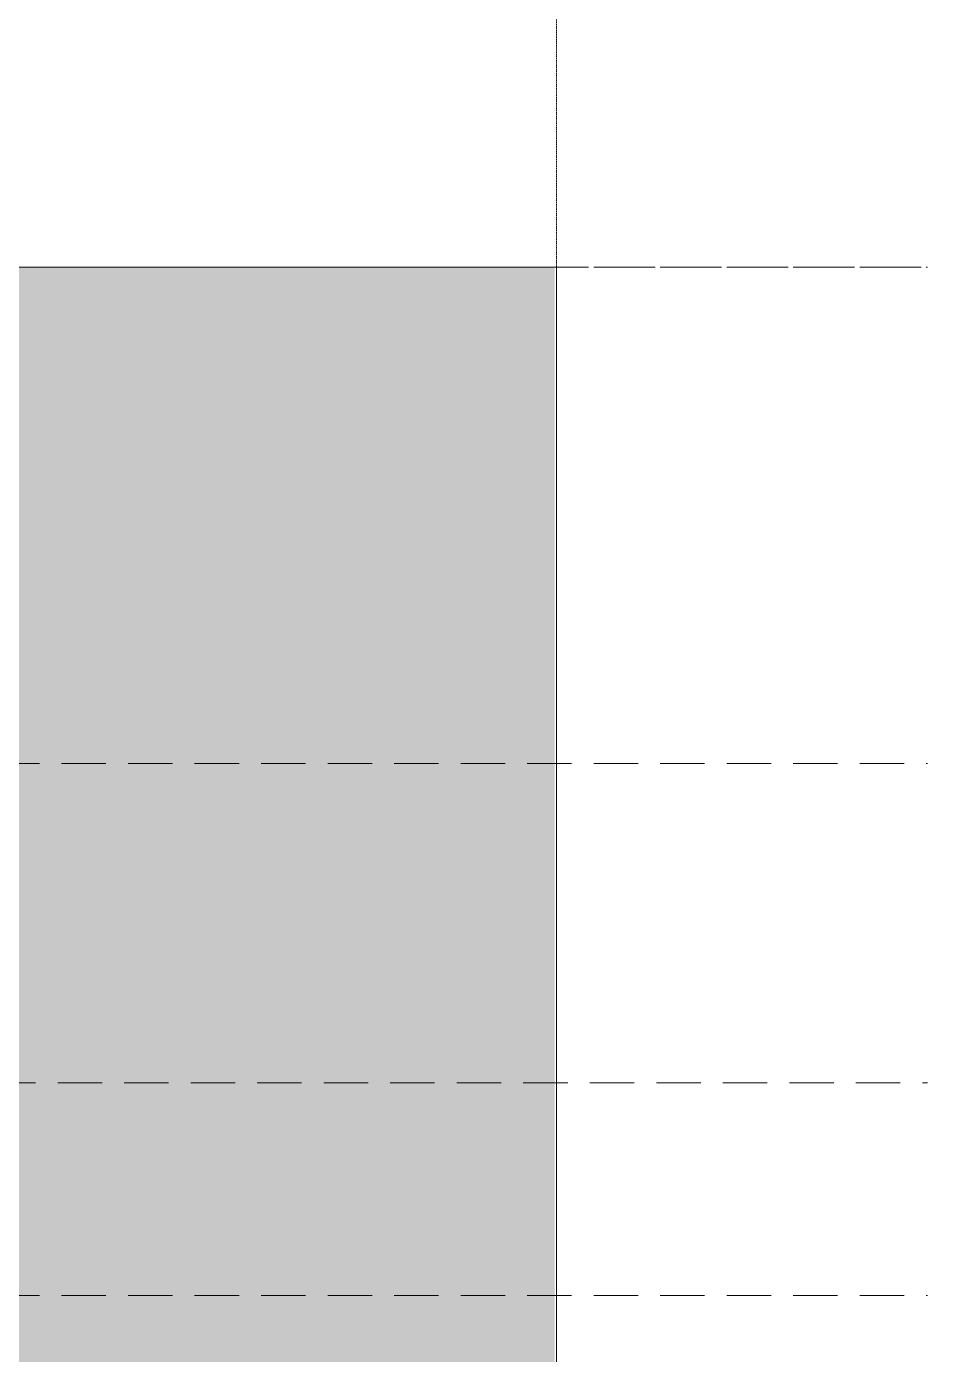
# Model space of a CAD drawing. Header units: millimetres. Extents: x -9564 to 494436, y -140371 to 4257.
# Drawn here: x 16173 to 18712, y -3018 to 727 of the extents above; entities that cross this region are included whole.
import ezdxf

# ---------------------------------------------------------------- set-up
doc = ezdxf.new("R2010")
doc.units = ezdxf.units.MM
doc.header["$MEASUREMENT"] = 0
doc.linetypes.add('HIDDEN2', pattern=[0.1875, 0.125, -0.0625])
doc.layers.add('8', color=8, linetype='Continuous', lineweight=5)
doc.layers.add('AS', color=8, linetype='HIDDEN2', lineweight=5)

# ---------------------------------------------------------------- blocks, each defined once
blk = doc.blocks.new('as1')
at = {"layer": 'AS'}
for p, q in [((137.0131, 168.628), (158.5787, 168.628)), ((139.8733, 168.628), (158.5787, 168.628)), ((137.0131, 167.228), (158.5787, 167.228)), ((136.4396, 166.328), (158.5787, 166.328)), ((137.0131, 165.728), (158.5787, 165.728))]:
    blk.add_line(p, q, dxfattribs=at)

msp = doc.modelspace()

# ---------------------------------------------------------------- hatches: boundary and pattern name
at = {"layer": '8', "transparency": 33554687}
h = msp.add_hatch(dxfattribs=at)
h.set_pattern_fill('GRASS', color=256, scale=4.999999)
h.set_pattern_definition([(90, (-205866.4, -168824.07), (-89.802544, 89.802544), [23.812496, -155.792593]), (45, (-205866.4, -168824.07), (-89.802544, 89.802544), [23.812496, -103.18748]), (135, (-205866.4, -168824.07), (-89.802544, -89.802544), [23.812496, -103.18748])])
h.paths.add_polyline_path([(17661.8384, -13801.7047), (13566.8391, -13801.7047), (13566.8391, -17751.7039), (17661.8384, -17751.7039)])
h.paths.add_polyline_path([(17661.8384, -13101.7048), (13566.8391, -13101.7048), (13566.8391, -13801.7047), (17661.8384, -13801.7047)])
h.paths.add_polyline_path([(17661.8384, -12401.7049), (13566.8391, -12401.7049), (13566.8391, -13101.7048), (17661.8384, -13101.7048)])
h.paths.add_polyline_path([(17661.8384, -10601.7053), (13566.8391, -10601.7053), (13566.8391, -12401.7049), (17661.8384, -12401.7049)])
h.paths.add_polyline_path([(17661.8384, -9301.7055), (13566.8391, -9301.7055), (13566.8391, -10601.7053), (17661.8384, -10601.7053)])
h.paths.add_polyline_path([(17661.8384, -7101.7059), (13566.8391, -7101.7059), (13566.8391, -9301.7055), (17661.8384, -9301.7055)])
h.paths.add_polyline_path([(17661.8384, -4501.7064), (13566.8391, -4501.7064), (13566.8391, -7101.7059), (17661.8384, -7101.7059)])
h.paths.add_polyline_path([(17661.8384, -3721.7067), (13566.8391, -3721.7067), (13566.8391, -4501.7064), (17661.8384, -4501.7064)])
h.paths.add_polyline_path([(17661.8384, -2851.7067), (13566.8391, -2851.7067), (13566.8391, -3721.7067), (17661.8384, -3721.7067)])
h.paths.add_polyline_path([(17661.8384, -2251.7069), (13566.8391, -2251.7069), (13566.8391, -2851.7067), (17661.8384, -2851.7067)])
h.paths.add_polyline_path([(17661.8384, -1351.707), (13566.8391, -1351.707), (13566.8391, -2251.7069), (17661.8384, -2251.7069)])
h.paths.add_polyline_path([(17661.8384, 48.2927), (13566.8391, 48.2927), (13566.8391, -1351.707), (17661.8384, -1351.707)])
h.paths.add_polyline_path([(12756.7883, -12816.9723), (14045.7166, -12816.9722), (14045.7166, -12614.4722), (12756.7882, -12614.4723)], flags=9)

# ---------------------------------------------------------------- linework, layer by layer
msp.add_line((17666.8383, 48.2927), (15561.8387, 48.2927), dxfattribs=at)
msp.add_lwpolyline([(17666.8383, 48.2927), (17666.8383, -18351.7038, -0.413523783), (16161.8386, -19851.7035), (19.3415, -19851.7035)], format="xyb", dxfattribs=at)
at = {"layer": 'AS'}
for p, q in [((17666.8383, 780.7647), (17666.8383, -20640.0767)), ((17666.8383, 48.2927), (17666.8383, -22081.8927))]:
    msp.add_line(p, q, dxfattribs=at)

# ---------------------------------------------------------------- block references
at = {"xscale": 999.9998119083025, "yscale": 999.9998119083025, "zscale": 999.9998119083025}
msp.add_blockref('as1', (-139866.4142, -168579.6489), dxfattribs=at)

doc.saveas('drawing.dxf')
